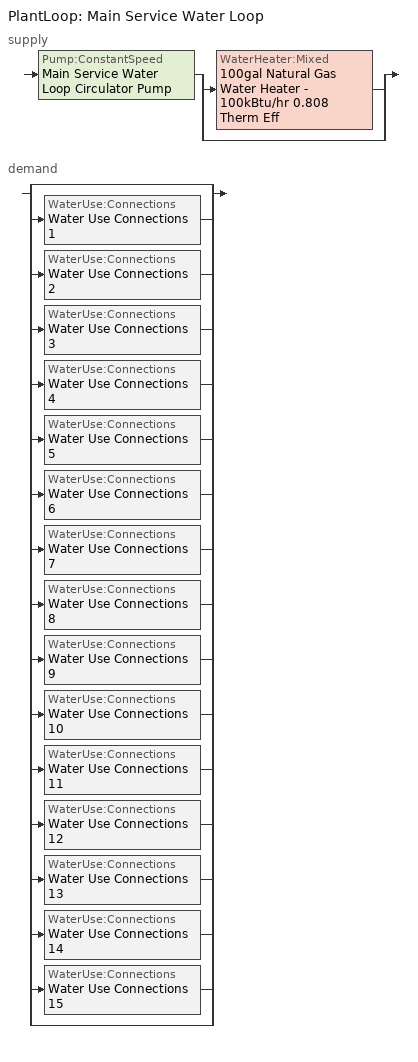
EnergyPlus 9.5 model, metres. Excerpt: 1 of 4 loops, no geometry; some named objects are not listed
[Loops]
PlantLoop 'Main Service Water Loop'
 supply: Pump:ConstantSpeed 'Main Service Water Loop Circulator Pump' > split
  | WaterHeater:Mixed '100gal Natural Gas Water Heater - 100kBtu/hr 0.808 Therm Eff'
  | bypass
 demand: split
  | bypass
  | WaterUse:Connections 'Water Use Connections 1'
  | WaterUse:Connections 'Water Use Connections 2'
  | WaterUse:Connections 'Water Use Connections 3'
  | WaterUse:Connections 'Water Use Connections 4'
  | WaterUse:Connections 'Water Use Connections 5'
  | WaterUse:Connections 'Water Use Connections 6'
  | WaterUse:Connections 'Water Use Connections 7'
  | WaterUse:Connections 'Water Use Connections 8'
  | WaterUse:Connections 'Water Use Connections 9'
  | WaterUse:Connections 'Water Use Connections 10'
  | WaterUse:Connections 'Water Use Connections 11'
  | WaterUse:Connections 'Water Use Connections 12'
  | WaterUse:Connections 'Water Use Connections 13'
  | WaterUse:Connections 'Water Use Connections 14'
  | WaterUse:Connections 'Water Use Connections 15'
  | bypass
[PlantLoop]
Main Service Water Loop: Fluid Type=Water; Plant Equipment Operation Scheme=Main Service Water Loop Operation Schemes; Maximum Loop Temperature {C}=60; Minimum Loop Temperature {C}=10; Maximum Loop Flow Rate {m3/s}=Autosize; Minimum Loop Flow Rate {m3/s}=0; Plant Loop Volume {m3}=Autocalculate; Load Distribution Scheme=Optimal; Plant Loop Demand Calculation Scheme=SingleSetpoint
[Sizing:Plant]
Main Service Water Loop: Loop Type=Heating; Design Loop Exit Temperature {C}=60; Loop Design Temperature Difference {deltaC}=5; Sizing Option=NonCoincident; Zone Timesteps in Averaging Window=1; Coincident Sizing Factor Mode=None
[Pump:ConstantSpeed]
Main Service Water Loop Circulator Pump: Design Flow Rate {m3/s}=Autosize; Design Pump Head {Pa}=29891; Design Power Consumption {W}=Autosize; Motor Efficiency=0.7; Fraction of Motor Inefficiencies to Fluid Stream=0; Pump Control Type=Intermittent; Design Power Sizing Method=PowerPerFlowPerPressure; Design Electric Power per Unit Flow Rate {W/(m3/s)}=348701.1; Design Shaft Power per Unit Flow Rate per Unit Head {W-s/m3-Pa}=1.28205
[WaterHeater:Mixed]
100gal Natural Gas Water Heater - 100kBtu/hr 0.808 Therm Eff: Tank Volume {m3}=0.378541; Setpoint Temperature Schedule=Service Water Loop Temp - 140F; Deadband Temperature Difference {deltaC}=2; Maximum Temperature Limit {C}=60; Heater Control Type=Cycle; Heater Maximum Capacity {W}=29307.1; Heater Ignition Minimum Flow Rate {m3/s}=0; Heater Ignition Delay {s}=0; Heater Fuel Type=NaturalGas; Heater Thermal Efficiency=0.808453; Off Cycle Parasitic Fuel Consumption Rate {W}=1886.44; Off Cycle Parasitic Fuel Type=NaturalGas; Off Cycle Parasitic Heat Fraction to Tank=0; On Cycle Parasitic Fuel Consumption Rate {W}=1886.44; On Cycle Parasitic Fuel Type=NaturalGas; On Cycle Parasitic Heat Fraction to Tank=0; Ambient Temperature Indicator=Zone; Ambient Temperature Zone=Core_bottom ZN; Off Cycle Loss Coefficient to Ambient Temperature {W/K}=7.96239; Off Cycle Loss Fraction to Zone=1; On Cycle Loss Coefficient to Ambient Temperature {W/K}=7.96239; On Cycle Loss Fraction to Zone=1; Use Side Effectiveness=1; Source Side Effectiveness=1; Use Side Design Flow Rate {m3/s}=Autosize; Source Side Design Flow Rate {m3/s}=Autosize; Indirect Water Heating Recovery Time {hr}=1.5; Source Side Flow Control Mode=IndirectHeatPrimarySetpoint
[WaterHeater:Sizing]
100gal Natural Gas Water Heater - 100kBtu/hr 0.808 Therm Eff: Design Mode=PeakDraw; Time Storage Can Meet Peak Draw {hr}=0.538503; Time for Tank Recovery {hr}=0; Nominal Tank Volume for Autosizing Plant Connections {m3}=1
[SetpointManager:Scheduled]
Service hot water setpoint manager: Control Variable=Temperature; Schedule=Service Water Loop Temp - 140F; Setpoint Node or NodeList=Main Service Water Loop Supply Outlet Node
[WaterUse:Connections] Drain Water Heat Exchanger Type=None; Drain Water Heat Exchanger Destination=Plant
Name | Water Use Equipment Name 1
Water Use Connections 1 | Core_bottom Service Water Use 0.17gpm
Water Use Connections 2 | Core_mid Service Water Use 0.17gpm
Water Use Connections 3 | Core_top Service Water Use 0.17gpm
Water Use Connections 4 | Perimeter_bot_ZN_1 Service Water Use 0.04gpm
Water Use Connections 5 | Perimeter_bot_ZN_2 Service Water Use 0.02gpm
Water Use Connections 6 | Perimeter_bot_ZN_3 Service Water Use 0.04gpm
Water Use Connections 7 | Perimeter_bot_ZN_4 Service Water Use 0.02gpm
Water Use Connections 8 | Perimeter_mid_ZN_1 Service Water Use 0.04gpm
Water Use Connections 9 | Perimeter_mid_ZN_2 Service Water Use 0.02gpm
Water Use Connections 10 | Perimeter_mid_ZN_3 Service Water Use 0.04gpm
Water Use Connections 11 | Perimeter_mid_ZN_4 Service Water Use 0.02gpm
Water Use Connections 12 | Perimeter_top_ZN_1 Service Water Use 0.04gpm
Water Use Connections 13 | Perimeter_top_ZN_2 Service Water Use 0.02gpm
Water Use Connections 14 | Perimeter_top_ZN_3 Service Water Use 0.04gpm
Water Use Connections 15 | Perimeter_top_ZN_4 Service Water Use 0.02gpm
[WaterUse:Equipment] Flow Rate Fraction Schedule=OfficeMedium BLDG_SWH_SCH; Sensible Fraction Schedule=Fraction Sensible - 0.2; Latent Fraction Schedule=Fraction Latent - 0.05
Name | Peak Flow Rate {m3/s} | Target Temperature Schedule
Core_bottom Service Water Use 0.17gpm | 1.05864e-05 | Mixed Water At Faucet Temp - 140F
Core_mid Service Water Use 0.17gpm | 1.05864e-05 | Mixed Water At Faucet Temp - 140F 1
Core_top Service Water Use 0.17gpm | 1.05864e-05 | Mixed Water At Faucet Temp - 140F 2
Perimeter_bot_ZN_1 Service Water Use 0.04gpm | 2.23171e-06 | Mixed Water At Faucet Temp - 140F 3
Perimeter_bot_ZN_2 Service Water Use 0.02gpm | 1.41286e-06 | Mixed Water At Faucet Temp - 140F 4
Perimeter_bot_ZN_3 Service Water Use 0.04gpm | 2.23171e-06 | Mixed Water At Faucet Temp - 140F 5
Perimeter_bot_ZN_4 Service Water Use 0.02gpm | 1.41277e-06 | Mixed Water At Faucet Temp - 140F 6
Perimeter_mid_ZN_1 Service Water Use 0.04gpm | 2.23171e-06 | Mixed Water At Faucet Temp - 140F 7
Perimeter_mid_ZN_2 Service Water Use 0.02gpm | 1.41286e-06 | Mixed Water At Faucet Temp - 140F 8
Perimeter_mid_ZN_3 Service Water Use 0.04gpm | 2.23171e-06 | Mixed Water At Faucet Temp - 140F 9
Perimeter_mid_ZN_4 Service Water Use 0.02gpm | 1.41277e-06 | Mixed Water At Faucet Temp - 140F 10
Perimeter_top_ZN_1 Service Water Use 0.04gpm | 2.23171e-06 | Mixed Water At Faucet Temp - 140F 11
Perimeter_top_ZN_2 Service Water Use 0.02gpm | 1.41286e-06 | Mixed Water At Faucet Temp - 140F 12
Perimeter_top_ZN_3 Service Water Use 0.04gpm | 2.23171e-06 | Mixed Water At Faucet Temp - 140F 13
Perimeter_top_ZN_4 Service Water Use 0.02gpm | 1.41277e-06 | Mixed Water At Faucet Temp - 140F 14
[PlantEquipmentOperationSchemes]
Main Service Water Loop Operation Schemes: Control Scheme Object Type 1=PlantEquipmentOperation:HeatingLoad; Control Scheme Name 1=Main Service Water Loop Heating Operation Scheme; Control Scheme Schedule Name 1=Always On Discrete
[PlantEquipmentOperation:HeatingLoad]
Main Service Water Loop Heating Operation Scheme: Load Range Lower Limit 1 {W}=0; Load Range Upper Limit 1 {W}=1000000000; Range Equipment List Name 1=Main Service Water Loop Heating Equipment List
[PlantEquipmentList]
Main Service Water Loop Heating Equipment List: WaterHeater:Mixed, 100gal Natural Gas Water Heater - 100kBtu/hr 0.808 Therm Eff
[Schedule:Day:Interval]
Fraction Latent - 0.05 Default: No, 24:00, 0.05
Fraction Sensible - 0.2 Default: No, 24:00, 0.2
Mixed Water At Faucet Temp - 140F Default; Mixed Water At Faucet Temp - 140F Default 1; Mixed Water At Faucet Temp - 140F Default 10; Mixed Water At Faucet Temp - 140F Default 11; Mixed Water At Faucet Temp - 140F Default 12; Mixed Water At Faucet Temp - 140F Default 13; Mixed Water At Faucet Temp - 140F Default 14; Mixed Water At Faucet Temp - 140F Default 2; Mixed Water At Faucet Temp - 140F Default 3; Mixed Water At Faucet Temp - 140F Default 4; Mixed Water At Faucet Temp - 140F Default 5; Mixed Water At Faucet Temp - 140F Default 6; Mixed Water At Faucet Temp - 140F Default 7; Mixed Water At Faucet Temp - 140F Default 8; Mixed Water At Faucet Temp - 140F Default 9; Service Water Loop Temp - 140F Default: No, 24:00, 60
OfficeMedium BLDG_SWH_SCH Default: No, 06:00, 0, 11:00, 0.04, 13:00, 0.06, 14:00, 0.09, 15:00, 0.06, 18:00, 0.04, 24:00, 0
OfficeMedium BLDG_SWH_SCH SmrDsn|Wkdy Day; OfficeMedium BLDG_SWH_SCH Summer Design Day: No, 06:00, 0, 07:00, 0.07, 08:00, 0.19, 09:00, 0.35, 10:00, 0.38, 11:00, 0.39, 12:00, 0.47, 13:00, 0.57, 14:00, 0.54, 15:00, 0.34, 16:00, 0.33, 17:00, 0.44, 18:00, 0.26, 19:00, 0.21, 20:00, 0.15, 21:00, 0.17, 22:00, 0.08, 24:00, 0.05
OfficeMedium BLDG_SWH_SCH Winter Design Day; OfficeMedium BLDG_SWH_SCH WntrDsn|Sat Day: No, 06:00, 0, 07:00, 0.07, 08:00, 0.11, 09:00, 0.15, 10:00, 0.21, 11:00, 0.19, 12:00, 0.23, 13:00, 0.2, 14:00, 0.19, 15:00, 0.15, 16:00, 0.13, 17:00, 0.14, 19:00, 0.07, 24:00, 0
[Schedule:Week:Daily]
Fraction Latent - 0.05 Week Rule - Jan1-Dec31: Fraction Latent - 0.05 Default, Fraction Latent - 0.05 Default, Fraction Latent - 0.05 Default, Fraction Latent - 0.05 Default, Fraction Latent - 0.05 Default, Fraction Latent - 0.05 Default, Fraction Latent - 0.05 Default, Fraction Latent - 0.05 Default, Fraction Latent - 0.05 Default, Fraction Latent - 0.05 Default, Fraction Latent - 0.05 Default, Fraction Latent - 0.05 Default
Fraction Sensible - 0.2 Week Rule - Jan1-Dec31: Fraction Sensible - 0.2 Default, Fraction Sensible - 0.2 Default, Fraction Sensible - 0.2 Default, Fraction Sensible - 0.2 Default, Fraction Sensible - 0.2 Default, Fraction Sensible - 0.2 Default, Fraction Sensible - 0.2 Default, Fraction Sensible - 0.2 Default, Fraction Sensible - 0.2 Default, Fraction Sensible - 0.2 Default, Fraction Sensible - 0.2 Default, Fraction Sensible - 0.2 Default
Mixed Water At Faucet Temp - 140F Week Rule - Jan1-Dec31: Mixed Water At Faucet Temp - 140F Default, Mixed Water At Faucet Temp - 140F Default, Mixed Water At Faucet Temp - 140F Default, Mixed Water At Faucet Temp - 140F Default, Mixed Water At Faucet Temp - 140F Default, Mixed Water At Faucet Temp - 140F Default, Mixed Water At Faucet Temp - 140F Default, Mixed Water At Faucet Temp - 140F Default, Mixed Water At Faucet Temp - 140F Default, Mixed Water At Faucet Temp - 140F Default, Mixed Water At Faucet Temp - 140F Default, Mixed Water At Faucet Temp - 140F Default
Mixed Water At Faucet Temp - 140F 1 Week Rule - Jan1-Dec31: Mixed Water At Faucet Temp - 140F Default 1, Mixed Water At Faucet Temp - 140F Default 1, Mixed Water At Faucet Temp - 140F Default 1, Mixed Water At Faucet Temp - 140F Default 1, Mixed Water At Faucet Temp - 140F Default 1, Mixed Water At Faucet Temp - 140F Default 1, Mixed Water At Faucet Temp - 140F Default 1, Mixed Water At Faucet Temp - 140F Default 1, Mixed Water At Faucet Temp - 140F Default 1, Mixed Water At Faucet Temp - 140F Default 1, Mixed Water At Faucet Temp - 140F Default 1, Mixed Water At Faucet Temp - 140F Default 1
Mixed Water At Faucet Temp - 140F 10 Week Rule - Jan1-Dec31: Mixed Water At Faucet Temp - 140F Default 10, Mixed Water At Faucet Temp - 140F Default 10, Mixed Water At Faucet Temp - 140F Default 10, Mixed Water At Faucet Temp - 140F Default 10, Mixed Water At Faucet Temp - 140F Default 10, Mixed Water At Faucet Temp - 140F Default 10, Mixed Water At Faucet Temp - 140F Default 10, Mixed Water At Faucet Temp - 140F Default 10, Mixed Water At Faucet Temp - 140F Default 10, Mixed Water At Faucet Temp - 140F Default 10, Mixed Water At Faucet Temp - 140F Default 10, Mixed Water At Faucet Temp - 140F Default 10
Mixed Water At Faucet Temp - 140F 11 Week Rule - Jan1-Dec31: Mixed Water At Faucet Temp - 140F Default 11, Mixed Water At Faucet Temp - 140F Default 11, Mixed Water At Faucet Temp - 140F Default 11, Mixed Water At Faucet Temp - 140F Default 11, Mixed Water At Faucet Temp - 140F Default 11, Mixed Water At Faucet Temp - 140F Default 11, Mixed Water At Faucet Temp - 140F Default 11, Mixed Water At Faucet Temp - 140F Default 11, Mixed Water At Faucet Temp - 140F Default 11, Mixed Water At Faucet Temp - 140F Default 11, Mixed Water At Faucet Temp - 140F Default 11, Mixed Water At Faucet Temp - 140F Default 11
Mixed Water At Faucet Temp - 140F 12 Week Rule - Jan1-Dec31: Mixed Water At Faucet Temp - 140F Default 12, Mixed Water At Faucet Temp - 140F Default 12, Mixed Water At Faucet Temp - 140F Default 12, Mixed Water At Faucet Temp - 140F Default 12, Mixed Water At Faucet Temp - 140F Default 12, Mixed Water At Faucet Temp - 140F Default 12, Mixed Water At Faucet Temp - 140F Default 12, Mixed Water At Faucet Temp - 140F Default 12, Mixed Water At Faucet Temp - 140F Default 12, Mixed Water At Faucet Temp - 140F Default 12, Mixed Water At Faucet Temp - 140F Default 12, Mixed Water At Faucet Temp - 140F Default 12
Mixed Water At Faucet Temp - 140F 13 Week Rule - Jan1-Dec31: Mixed Water At Faucet Temp - 140F Default 13, Mixed Water At Faucet Temp - 140F Default 13, Mixed Water At Faucet Temp - 140F Default 13, Mixed Water At Faucet Temp - 140F Default 13, Mixed Water At Faucet Temp - 140F Default 13, Mixed Water At Faucet Temp - 140F Default 13, Mixed Water At Faucet Temp - 140F Default 13, Mixed Water At Faucet Temp - 140F Default 13, Mixed Water At Faucet Temp - 140F Default 13, Mixed Water At Faucet Temp - 140F Default 13, Mixed Water At Faucet Temp - 140F Default 13, Mixed Water At Faucet Temp - 140F Default 13
Mixed Water At Faucet Temp - 140F 14 Week Rule - Jan1-Dec31: Mixed Water At Faucet Temp - 140F Default 14, Mixed Water At Faucet Temp - 140F Default 14, Mixed Water At Faucet Temp - 140F Default 14, Mixed Water At Faucet Temp - 140F Default 14, Mixed Water At Faucet Temp - 140F Default 14, Mixed Water At Faucet Temp - 140F Default 14, Mixed Water At Faucet Temp - 140F Default 14, Mixed Water At Faucet Temp - 140F Default 14, Mixed Water At Faucet Temp - 140F Default 14, Mixed Water At Faucet Temp - 140F Default 14, Mixed Water At Faucet Temp - 140F Default 14, Mixed Water At Faucet Temp - 140F Default 14
Mixed Water At Faucet Temp - 140F 2 Week Rule - Jan1-Dec31: Mixed Water At Faucet Temp - 140F Default 2, Mixed Water At Faucet Temp - 140F Default 2, Mixed Water At Faucet Temp - 140F Default 2, Mixed Water At Faucet Temp - 140F Default 2, Mixed Water At Faucet Temp - 140F Default 2, Mixed Water At Faucet Temp - 140F Default 2, Mixed Water At Faucet Temp - 140F Default 2, Mixed Water At Faucet Temp - 140F Default 2, Mixed Water At Faucet Temp - 140F Default 2, Mixed Water At Faucet Temp - 140F Default 2, Mixed Water At Faucet Temp - 140F Default 2, Mixed Water At Faucet Temp - 140F Default 2
Mixed Water At Faucet Temp - 140F 3 Week Rule - Jan1-Dec31: Mixed Water At Faucet Temp - 140F Default 3, Mixed Water At Faucet Temp - 140F Default 3, Mixed Water At Faucet Temp - 140F Default 3, Mixed Water At Faucet Temp - 140F Default 3, Mixed Water At Faucet Temp - 140F Default 3, Mixed Water At Faucet Temp - 140F Default 3, Mixed Water At Faucet Temp - 140F Default 3, Mixed Water At Faucet Temp - 140F Default 3, Mixed Water At Faucet Temp - 140F Default 3, Mixed Water At Faucet Temp - 140F Default 3, Mixed Water At Faucet Temp - 140F Default 3, Mixed Water At Faucet Temp - 140F Default 3
Mixed Water At Faucet Temp - 140F 4 Week Rule - Jan1-Dec31: Mixed Water At Faucet Temp - 140F Default 4, Mixed Water At Faucet Temp - 140F Default 4, Mixed Water At Faucet Temp - 140F Default 4, Mixed Water At Faucet Temp - 140F Default 4, Mixed Water At Faucet Temp - 140F Default 4, Mixed Water At Faucet Temp - 140F Default 4, Mixed Water At Faucet Temp - 140F Default 4, Mixed Water At Faucet Temp - 140F Default 4, Mixed Water At Faucet Temp - 140F Default 4, Mixed Water At Faucet Temp - 140F Default 4, Mixed Water At Faucet Temp - 140F Default 4, Mixed Water At Faucet Temp - 140F Default 4
Mixed Water At Faucet Temp - 140F 5 Week Rule - Jan1-Dec31: Mixed Water At Faucet Temp - 140F Default 5, Mixed Water At Faucet Temp - 140F Default 5, Mixed Water At Faucet Temp - 140F Default 5, Mixed Water At Faucet Temp - 140F Default 5, Mixed Water At Faucet Temp - 140F Default 5, Mixed Water At Faucet Temp - 140F Default 5, Mixed Water At Faucet Temp - 140F Default 5, Mixed Water At Faucet Temp - 140F Default 5, Mixed Water At Faucet Temp - 140F Default 5, Mixed Water At Faucet Temp - 140F Default 5, Mixed Water At Faucet Temp - 140F Default 5, Mixed Water At Faucet Temp - 140F Default 5
Mixed Water At Faucet Temp - 140F 6 Week Rule - Jan1-Dec31: Mixed Water At Faucet Temp - 140F Default 6, Mixed Water At Faucet Temp - 140F Default 6, Mixed Water At Faucet Temp - 140F Default 6, Mixed Water At Faucet Temp - 140F Default 6, Mixed Water At Faucet Temp - 140F Default 6, Mixed Water At Faucet Temp - 140F Default 6, Mixed Water At Faucet Temp - 140F Default 6, Mixed Water At Faucet Temp - 140F Default 6, Mixed Water At Faucet Temp - 140F Default 6, Mixed Water At Faucet Temp - 140F Default 6, Mixed Water At Faucet Temp - 140F Default 6, Mixed Water At Faucet Temp - 140F Default 6
Mixed Water At Faucet Temp - 140F 7 Week Rule - Jan1-Dec31: Mixed Water At Faucet Temp - 140F Default 7, Mixed Water At Faucet Temp - 140F Default 7, Mixed Water At Faucet Temp - 140F Default 7, Mixed Water At Faucet Temp - 140F Default 7, Mixed Water At Faucet Temp - 140F Default 7, Mixed Water At Faucet Temp - 140F Default 7, Mixed Water At Faucet Temp - 140F Default 7, Mixed Water At Faucet Temp - 140F Default 7, Mixed Water At Faucet Temp - 140F Default 7, Mixed Water At Faucet Temp - 140F Default 7, Mixed Water At Faucet Temp - 140F Default 7, Mixed Water At Faucet Temp - 140F Default 7
Mixed Water At Faucet Temp - 140F 8 Week Rule - Jan1-Dec31: Mixed Water At Faucet Temp - 140F Default 8, Mixed Water At Faucet Temp - 140F Default 8, Mixed Water At Faucet Temp - 140F Default 8, Mixed Water At Faucet Temp - 140F Default 8, Mixed Water At Faucet Temp - 140F Default 8, Mixed Water At Faucet Temp - 140F Default 8, Mixed Water At Faucet Temp - 140F Default 8, Mixed Water At Faucet Temp - 140F Default 8, Mixed Water At Faucet Temp - 140F Default 8, Mixed Water At Faucet Temp - 140F Default 8, Mixed Water At Faucet Temp - 140F Default 8, Mixed Water At Faucet Temp - 140F Default 8
Mixed Water At Faucet Temp - 140F 9 Week Rule - Jan1-Dec31: Mixed Water At Faucet Temp - 140F Default 9, Mixed Water At Faucet Temp - 140F Default 9, Mixed Water At Faucet Temp - 140F Default 9, Mixed Water At Faucet Temp - 140F Default 9, Mixed Water At Faucet Temp - 140F Default 9, Mixed Water At Faucet Temp - 140F Default 9, Mixed Water At Faucet Temp - 140F Default 9, Mixed Water At Faucet Temp - 140F Default 9, Mixed Water At Faucet Temp - 140F Default 9, Mixed Water At Faucet Temp - 140F Default 9, Mixed Water At Faucet Temp - 140F Default 9, Mixed Water At Faucet Temp - 140F Default 9
OfficeMedium BLDG_SWH_SCH Week Rule - Jan1-Jan2: OfficeMedium BLDG_SWH_SCH SmrDsn|Wkdy Day, OfficeMedium BLDG_SWH_SCH SmrDsn|Wkdy Day, OfficeMedium BLDG_SWH_SCH SmrDsn|Wkdy Day, OfficeMedium BLDG_SWH_SCH SmrDsn|Wkdy Day, OfficeMedium BLDG_SWH_SCH SmrDsn|Wkdy Day, OfficeMedium BLDG_SWH_SCH SmrDsn|Wkdy Day, OfficeMedium BLDG_SWH_SCH WntrDsn|Sat Day, OfficeMedium BLDG_SWH_SCH Default, OfficeMedium BLDG_SWH_SCH Summer Design Day, OfficeMedium BLDG_SWH_SCH Winter Design Day, OfficeMedium BLDG_SWH_SCH Default, OfficeMedium BLDG_SWH_SCH Default
OfficeMedium BLDG_SWH_SCH Week Rule - Jan3-Dec31: OfficeMedium BLDG_SWH_SCH Default, OfficeMedium BLDG_SWH_SCH SmrDsn|Wkdy Day, OfficeMedium BLDG_SWH_SCH SmrDsn|Wkdy Day, OfficeMedium BLDG_SWH_SCH SmrDsn|Wkdy Day, OfficeMedium BLDG_SWH_SCH SmrDsn|Wkdy Day, OfficeMedium BLDG_SWH_SCH SmrDsn|Wkdy Day, OfficeMedium BLDG_SWH_SCH WntrDsn|Sat Day, OfficeMedium BLDG_SWH_SCH Default, OfficeMedium BLDG_SWH_SCH Summer Design Day, OfficeMedium BLDG_SWH_SCH Winter Design Day, OfficeMedium BLDG_SWH_SCH Default, OfficeMedium BLDG_SWH_SCH Default
Service Water Loop Temp - 140F Week Rule - Jan1-Dec31: Service Water Loop Temp - 140F Default, Service Water Loop Temp - 140F Default, Service Water Loop Temp - 140F Default, Service Water Loop Temp - 140F Default, Service Water Loop Temp - 140F Default, Service Water Loop Temp - 140F Default, Service Water Loop Temp - 140F Default, Service Water Loop Temp - 140F Default, Service Water Loop Temp - 140F Default, Service Water Loop Temp - 140F Default, Service Water Loop Temp - 140F Default, Service Water Loop Temp - 140F Default
[Schedule:Year]
Fraction Latent - 0.05: Fraction Latent - 0.05 Week Rule - Jan1-Dec31, 1, 1, 12, 31
Fraction Sensible - 0.2: Fraction Sensible - 0.2 Week Rule - Jan1-Dec31, 1, 1, 12, 31
Mixed Water At Faucet Temp - 140F: Mixed Water At Faucet Temp - 140F Week Rule - Jan1-Dec31, 1, 1, 12, 31
Mixed Water At Faucet Temp - 140F 1: Mixed Water At Faucet Temp - 140F 1 Week Rule - Jan1-Dec31, 1, 1, 12, 31
Mixed Water At Faucet Temp - 140F 10: Mixed Water At Faucet Temp - 140F 10 Week Rule - Jan1-Dec31, 1, 1, 12, 31
Mixed Water At Faucet Temp - 140F 11: Mixed Water At Faucet Temp - 140F 11 Week Rule - Jan1-Dec31, 1, 1, 12, 31
Mixed Water At Faucet Temp - 140F 12: Mixed Water At Faucet Temp - 140F 12 Week Rule - Jan1-Dec31, 1, 1, 12, 31
Mixed Water At Faucet Temp - 140F 13: Mixed Water At Faucet Temp - 140F 13 Week Rule - Jan1-Dec31, 1, 1, 12, 31
Mixed Water At Faucet Temp - 140F 14: Mixed Water At Faucet Temp - 140F 14 Week Rule - Jan1-Dec31, 1, 1, 12, 31
Mixed Water At Faucet Temp - 140F 2: Mixed Water At Faucet Temp - 140F 2 Week Rule - Jan1-Dec31, 1, 1, 12, 31
Mixed Water At Faucet Temp - 140F 3: Mixed Water At Faucet Temp - 140F 3 Week Rule - Jan1-Dec31, 1, 1, 12, 31
Mixed Water At Faucet Temp - 140F 4: Mixed Water At Faucet Temp - 140F 4 Week Rule - Jan1-Dec31, 1, 1, 12, 31
Mixed Water At Faucet Temp - 140F 5: Mixed Water At Faucet Temp - 140F 5 Week Rule - Jan1-Dec31, 1, 1, 12, 31
Mixed Water At Faucet Temp - 140F 6: Mixed Water At Faucet Temp - 140F 6 Week Rule - Jan1-Dec31, 1, 1, 12, 31
Mixed Water At Faucet Temp - 140F 7: Mixed Water At Faucet Temp - 140F 7 Week Rule - Jan1-Dec31, 1, 1, 12, 31
Mixed Water At Faucet Temp - 140F 8: Mixed Water At Faucet Temp - 140F 8 Week Rule - Jan1-Dec31, 1, 1, 12, 31
Mixed Water At Faucet Temp - 140F 9: Mixed Water At Faucet Temp - 140F 9 Week Rule - Jan1-Dec31, 1, 1, 12, 31
OfficeMedium BLDG_SWH_SCH: OfficeMedium BLDG_SWH_SCH Week Rule - Jan1-Jan2, 1, 1, 1, 2, OfficeMedium BLDG_SWH_SCH Week Rule - Jan3-Dec31, 1, 3, 12, 31
Service Water Loop Temp - 140F: Service Water Loop Temp - 140F Week Rule - Jan1-Dec31, 1, 1, 12, 31
[Schedule:Constant]
Always On Discrete: Hourly Value=1
